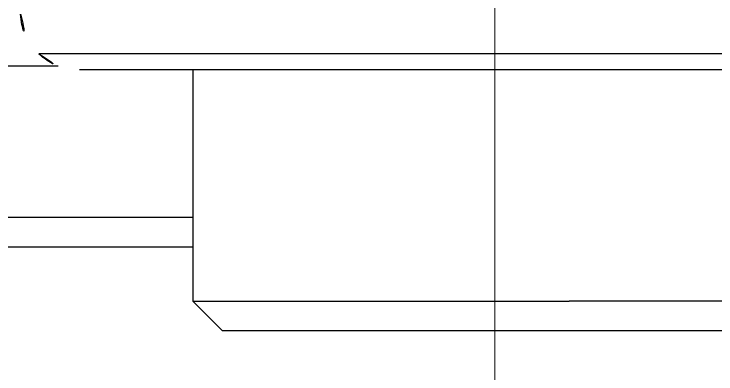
# Model space of a CAD drawing. Extents: x 0 to 16296672895, y -37409619871 to 0.
# Drawn here: x 16296672113.44 to 16296672137.39, y -37409617901.97 to -37409617889.7 of the extents above; entities that cross this region are included whole.
import ezdxf

# ---------------------------------------------------------------- set-up
doc = ezdxf.new("R2010")
doc.units = 0
doc.header["$LTSCALE"] = 10
doc.header["$MEASUREMENT"] = 0
doc.linetypes.add('CENTER2', pattern=[28.575, 19.05, -3.175, 3.175, -3.175])
doc.layers.add('1', color=7, linetype='CONTINUOUS')
doc.layers.add('Cneter', color=1, linetype='CENTER2', lineweight=13)

msp = doc.modelspace()

# ---------------------------------------------------------------- linework, layer by layer
at = {"layer": '1', "color": 7, "linetype": 'Continuous'}
for p, q in [((16296672145.39929, -37409617891.04911), (16296672114.28694, -37409617891.04911)), ((16296672099.52574, -37409617891.468384), (16296672114.952551, -37409617891.468384)), ((16296672144.015699, -37409617891.601097), (16296672115.67053, -37409617891.601097)), ((16296672119.543119, -37409617891.601257), (16296672119.543119, -37409617899.488609)), ((16296672119.54427, -37409617896.63488), (16296672042.611019, -37409617896.63488)), ((16296672042.611019, -37409617897.631104), (16296672119.54427, -37409617897.631104)), ((16296672119.543119, -37409617899.488609), (16296672120.543119, -37409617900.488609)), ((16296672119.543119, -37409617899.488609), (16296672132.380779, -37409617899.488609)), ((16296672140.14311, -37409617899.488609), (16296672132.380779, -37409617899.488609)), ((16296672120.543119, -37409617900.488609), (16296672139.14311, -37409617900.488609))]:
    msp.add_line(p, q, dxfattribs=at)
for start, end in [(183.0000995, 226.4999224), (226.4999224, 270)]:
    msp.add_arc((16296672115.67053, -37409617889.59111), 2.01, start, end, dxfattribs=at)
at = {"layer": 'Cneter', "lineweight": 5, "ltscale": 0.5}
msp.add_line((16296672129.843109, -37409617965.066322), (16296672129.843109, -37409617884.789429), dxfattribs=at)

doc.saveas('drawing.dxf')
